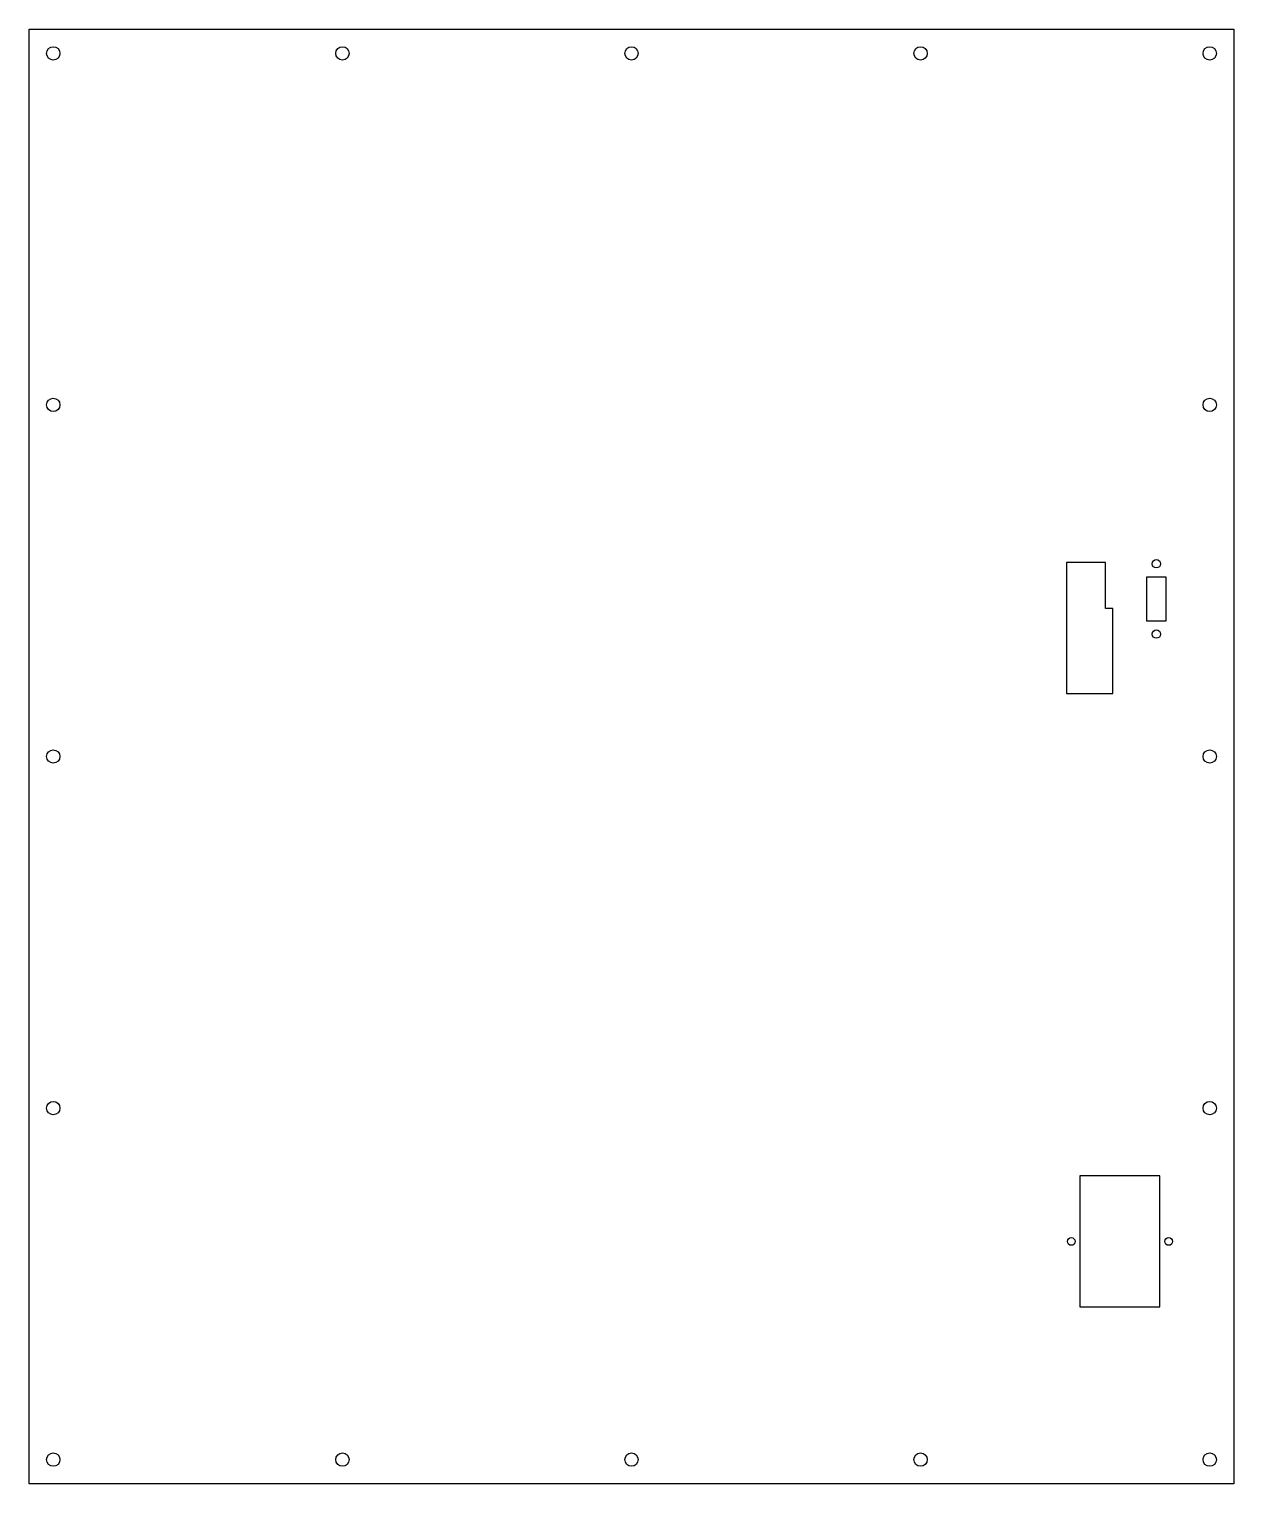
# Model space of a CAD drawing. Header units: millimetres. Extents: x 0 to 497, y 0 to 600.
import ezdxf

# ---------------------------------------------------------------- set-up
doc = ezdxf.new("R2010")
doc.units = ezdxf.units.MM
doc.layers.get('0').update_dxf_attribs({"linetype": 'CONTINUOUS'})

msp = doc.modelspace()

# ---------------------------------------------------------------- linework, layer by layer
for points in [[(0, 0), (0, 600), (497, 600), (497, 0)], [(444, 380), (428, 380), (428, 326), (447, 326), (447, 361), (444, 361)], [(460.9, 374), (460.9, 356), (469.1, 356), (469.1, 374)], [(466.5, 127), (433.5, 127), (433.5, 73), (466.5, 73)]]:
    msp.add_lwpolyline(points, close=True)
for centre, radius in [((10, 590), 2.75), ((129.25, 590), 2.75), ((248.5, 590), 2.75), ((367.75, 590), 2.75), ((487, 590), 2.75), ((10, 445), 2.75), ((487, 445), 2.75), ((465, 379.5), 1.75), ((465, 350.5), 1.75), ((10, 300), 2.75), ((487, 300), 2.75), ((10, 155), 2.75), ((487, 155), 2.75), ((429.9, 100), 1.6), ((470.1, 100), 1.6), ((10, 10), 2.75), ((129.25, 10), 2.75), ((248.5, 10), 2.75), ((367.75, 10), 2.75), ((487, 10), 2.75)]:
    msp.add_circle(centre, radius)

doc.saveas('drawing.dxf')
